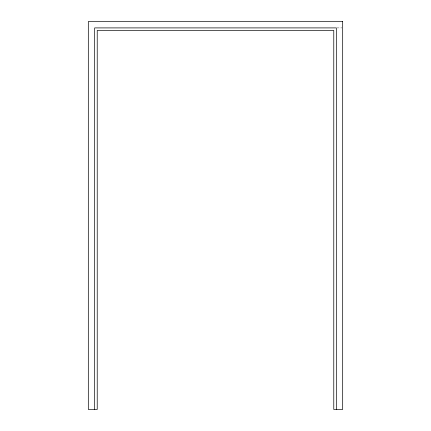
<?xml version="1.0" encoding="UTF-8"?>
<svg xmlns="http://www.w3.org/2000/svg" width="431" height="431" viewBox="0 0 431 431"><rect width="100%" height="100%" fill="white"/><g stroke="black" fill="none" stroke-linecap="round" stroke-linejoin="round"><path stroke-width="0.32" stroke-dasharray="2.15 1.62" d="M336.956 27.907L342.047 27.907"/><path stroke-width="0.65" d="M336.32 409.45L336.32 27.907L94.68 27.907L94.68 409.45M342.683 21.55L88.317 21.55L88.317 409.45L97.223 409.45L97.223 30.45L333.777 30.45L333.777 409.45L342.683 409.45L342.683 21.55"/></g></svg>
